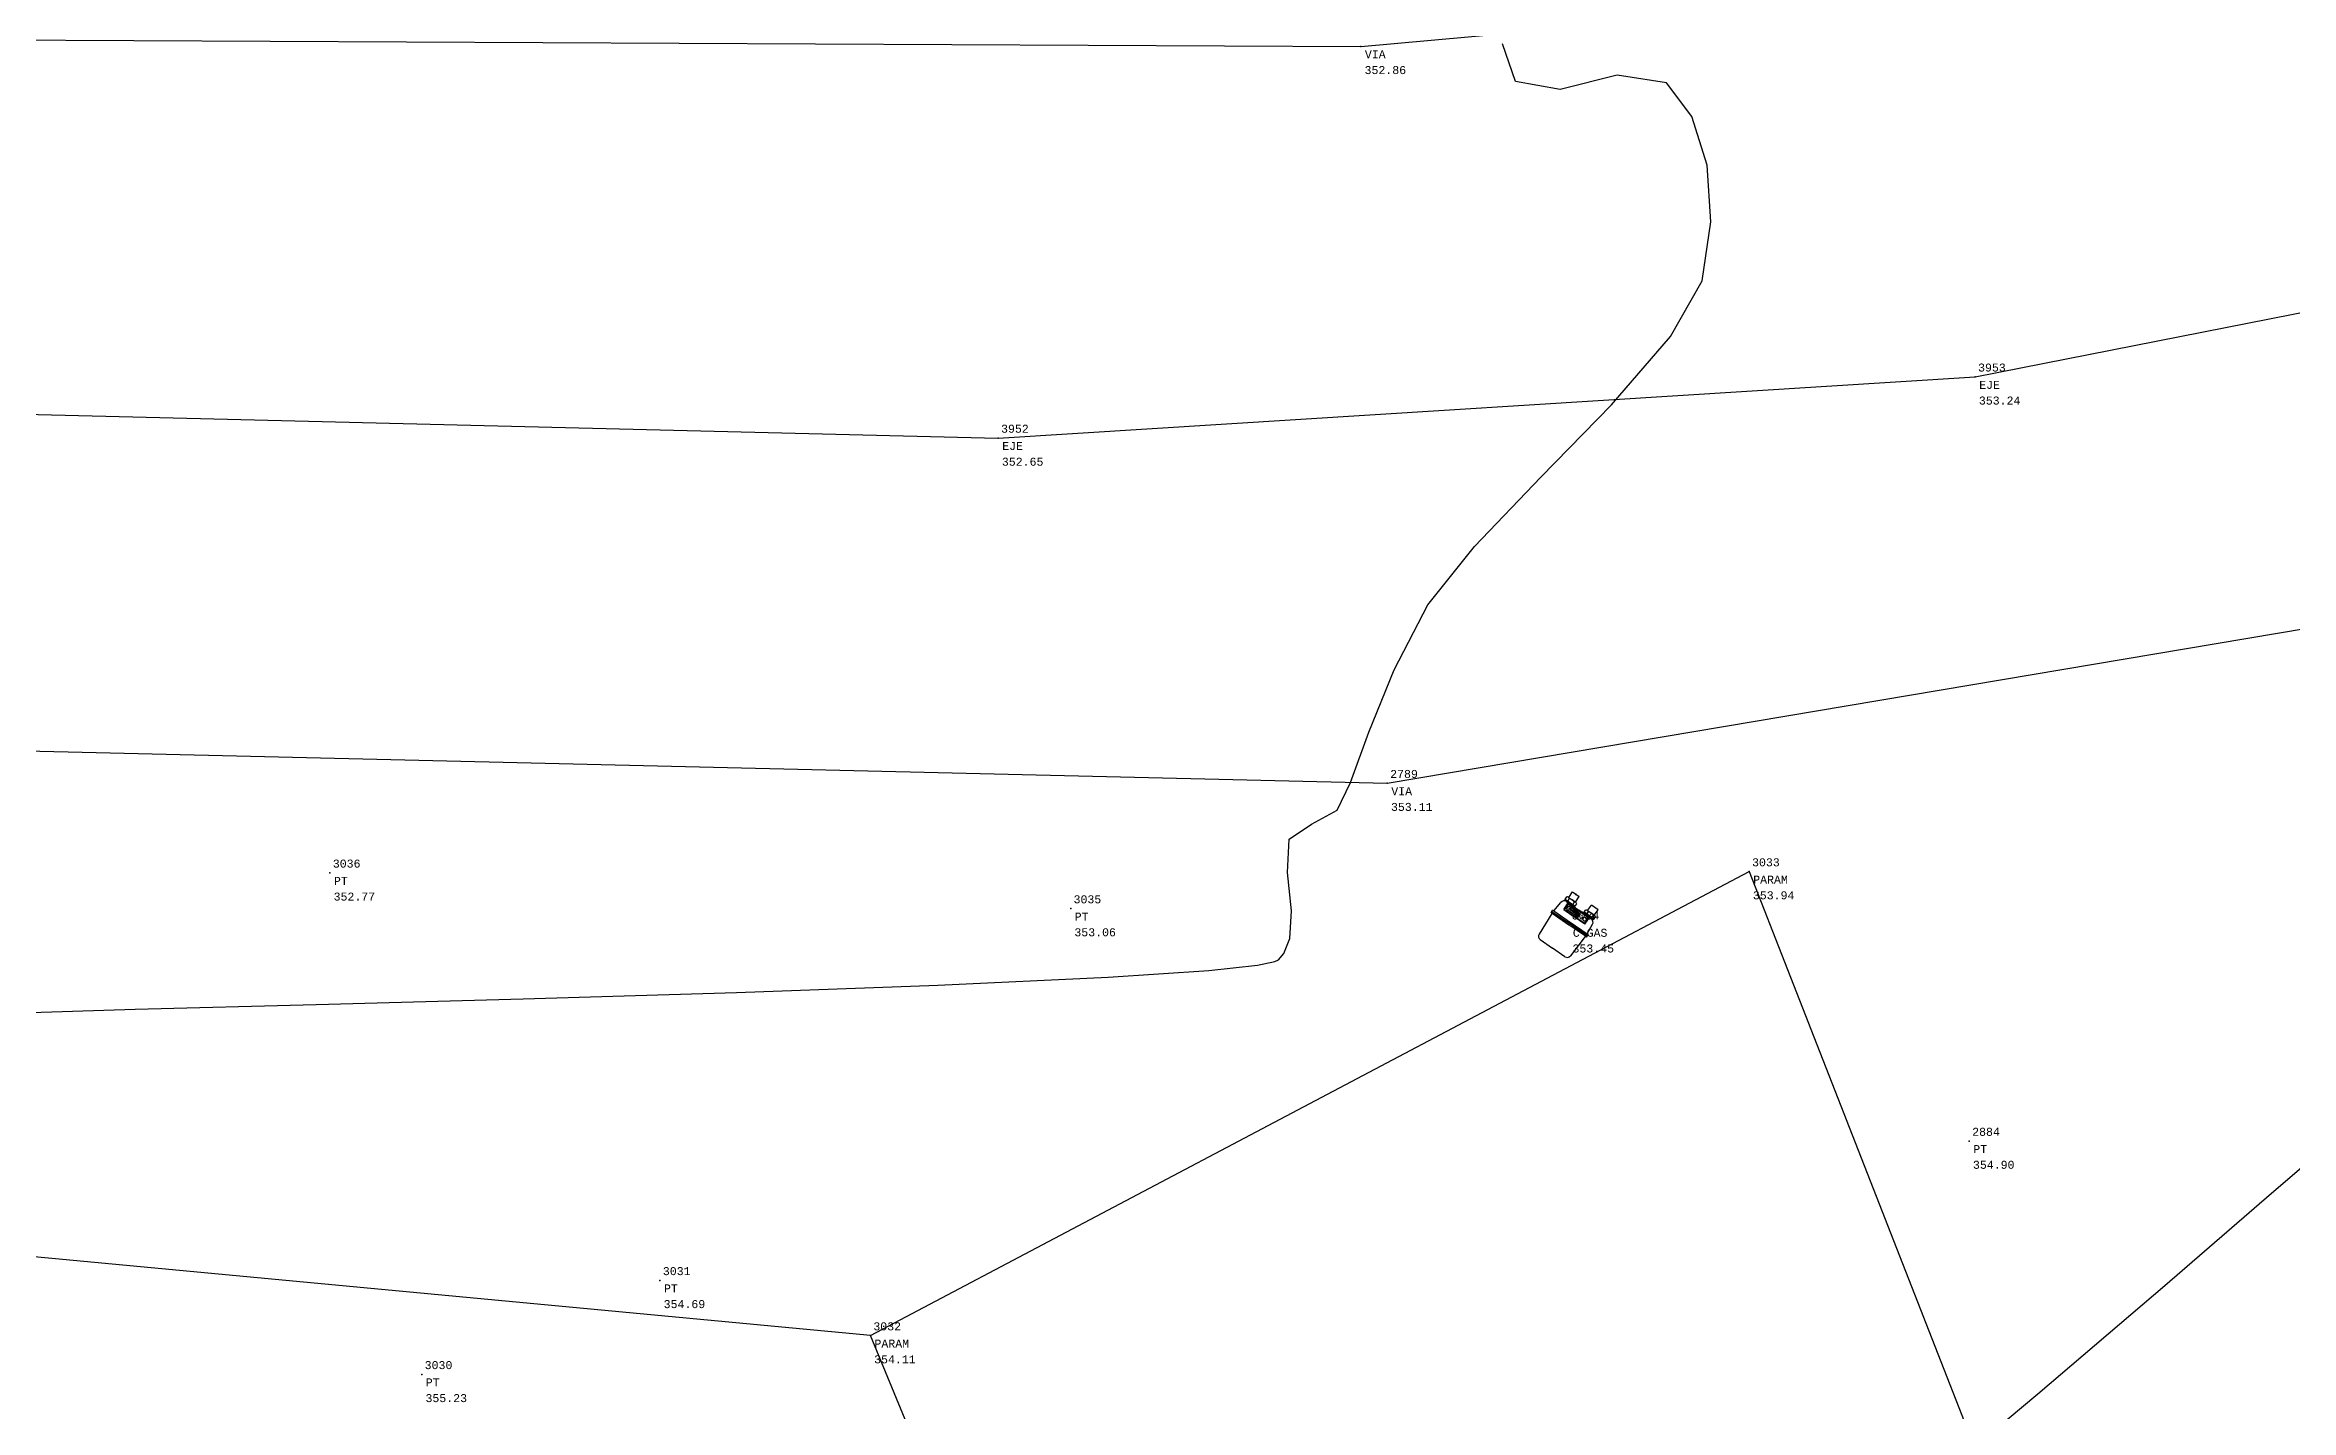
# Model space of a CAD drawing. Header units: metres. Extents: x 5050628 to 5051715, y 2427226 to 2427693.
# Drawn here: x 5051644.9 to 5051658.93, y 2427656.23 to 2427664.76 of the extents above; entities that cross this region are included whole.
import ezdxf
from ezdxf.enums import TextEntityAlignment as Align

# ---------------------------------------------------------------- set-up
doc = ezdxf.new("R2010")
doc.units = ezdxf.units.M
for name, color, linetype in [('1. Eje Vía', 7, 'Continuous'), ('C-TOPO-MINR-N', 11, 'Continuous'), ('Cerca', 90, 'FENCELINE2'), ('CVL_PUNTO', 2, 'Continuous'), ('CVL_PUNTO_COR', 2, 'Continuous'), ('CVL_PUNTO_NUM', 2, 'Continuous'), ('Paramento', 7, 'Continuous'), ('Vía', 40, 'Continuous')]:
    doc.layers.add(name, color=color, linetype=linetype)
doc.styles.add('MONOTXT4', font='monotxt4.shx')
doc.linetypes.add('FENCELINE2', pattern='A,0.25,-0.1,[132,ltypeshp.shx,S=0.1,R=0,X=-0.1,Y=0],-0.1,1', length=1.45)

# ---------------------------------------------------------------- blocks, each defined once
blk = doc.blocks.new('*X64')
at = {"color": 0}
for p, q in [((833.9, 176.5, 2), (834.9, 177.6, 2)), ((833.9, 177, 2), (834.5, 177.6, 2)), ((833.9, 177.4, 2), (834, 177.6, 2)), ((833.9, 176.1, 2), (834.4, 176.6, 2)), ((833.9, 175.6, 2), (834.4, 176.1, 2)), ((833.9, 175.2, 2), (834.4, 175.7, 2)), ((833.9, 174.7, 2), (834.4, 175.2, 2)), ((834, 174.4, 2), (834.6, 175, 2)), ((834.4, 174.4, 2), (835, 175, 2)), ((834.8, 177, 2), (835.4, 177.6, 2)), ((834.9, 174.4, 2), (836.4, 175.9, 2)), ((835.2, 177, 2), (835.8, 177.6, 2)), ((835.3, 174.4, 2), (836.4, 175.4, 2)), ((835.4, 176.2, 2), (836.7, 177.6, 2)), ((835.4, 176.7, 2), (836.3, 177.6, 2)), ((835.4, 175.8, 2), (836.4, 176.8, 2)), ((835.4, 175.3, 2), (836.4, 176.3, 2)), ((835.8, 174.4, 2), (836.4, 175, 2)), ((836.2, 174.4, 2), (836.8, 175, 2)), ((836.6, 177, 2), (837.2, 177.6, 2)), ((836.7, 174.4, 2), (837.3, 175, 2)), ((837, 177, 2), (837.6, 177.6, 2)), ((837.1, 174.4, 2), (838.4, 175.6, 2)), ((837.4, 176.4, 2), (838.5, 177.6, 2)), ((837.4, 176.9, 2), (838.1, 177.6, 2)), ((837.4, 176, 2), (839, 177.6, 2)), ((837.4, 175.5, 2), (838.4, 176.5, 2)), ((837.4, 175.1, 2), (838.4, 176.1, 2)), ((837.6, 174.4, 2), (838.4, 175.2, 2)), ((838, 174.4, 2), (838.6, 175, 2)), ((838.5, 174.4, 2), (839.1, 175, 2)), ((838.8, 177, 2), (839.4, 177.6, 2)), ((838.9, 174.4, 2), (840.1, 175.6, 2)), ((839.3, 177, 2), (839.9, 177.6, 2)), ((839.4, 176.6, 2), (840.1, 177.4, 2)), ((839.4, 176.2, 2), (840.1, 177, 2)), ((839.4, 175.7, 2), (840.1, 176.5, 2)), ((839.4, 175.3, 2), (840.1, 176.1, 2)), ((839.4, 174.4, 2), (840.1, 175.2, 2)), ((839.8, 174.4, 2), (840.1, 174.7, 2))]:
    blk.add_line(p, q, dxfattribs=at)
blk = doc.blocks.new('gas')
for p, q in [((840269.359, 1366923.803, -0.273), (840269.359, 1366923.908, -0.273)), ((840269.359, 1366923.824, -0.273), (840269.735, 1366923.824, -0.273)), ((840269.359, 1366923.803, -0.273), (840269.735, 1366923.803, -0.273)), ((840269.401, 1366923.928, -0.273), (840269.547, 1366923.928, -0.273)), ((840269.422, 1366923.928, -0.273), (840269.422, 1366924.137, -0.273)), ((840269.422, 1366924.137, -0.273), (840269.673, 1366924.137, -0.273)), ((840269.422, 1366923.782, -0.273), (840269.422, 1366923.803, -0.273)), ((840269.432, 1366923.782, -0.273), (840269.902, 1366923.782, -0.273)), ((840269.453, 1366923.908, -0.273), (840269.453, 1366923.824, -0.273)), ((840269.506, 1366923.532, -0.273), (840269.506, 1366923.782, -0.273)), ((840269.526, 1366923.761, -0.273), (840269.902, 1366923.761, -0.273)), ((840269.526, 1366923.552, -0.273), (840269.526, 1366923.761, -0.273)), ((840269.692, 1366923.928, -0.273), (840269.546, 1366923.928, -0.273)), ((840269.64, 1366923.908, -0.273), (840269.64, 1366923.824, -0.273)), ((840269.673, 1366923.928, -0.273), (840269.673, 1366924.137, -0.273)), ((840269.673, 1366923.782, -0.273), (840269.673, 1366923.803, -0.273)), ((840269.734, 1366923.803, -0.273), (840269.734, 1366923.908, -0.273)), ((840270.371, 1366923.782, -0.273), (840269.9, 1366923.782, -0.273)), ((840270.276, 1366923.761, -0.273), (840269.9, 1366923.761, -0.273)), ((840270.443, 1366923.824, -0.273), (840270.067, 1366923.824, -0.273)), ((840270.443, 1366923.803, -0.273), (840270.067, 1366923.803, -0.273)), ((840270.069, 1366923.803, -0.273), (840270.069, 1366923.908, -0.273)), ((840270.111, 1366923.928, -0.273), (840270.257, 1366923.928, -0.273)), ((840270.381, 1366924.137, -0.273), (840270.13, 1366924.137, -0.273)), ((840270.13, 1366923.928, -0.273), (840270.13, 1366924.137, -0.273)), ((840270.13, 1366923.782, -0.273), (840270.13, 1366923.803, -0.273)), ((840270.163, 1366923.908, -0.273), (840270.163, 1366923.824, -0.273)), ((840270.402, 1366923.928, -0.273), (840270.255, 1366923.928, -0.273)), ((840270.276, 1366923.552, -0.273), (840270.276, 1366923.761, -0.273)), ((840270.297, 1366923.532, -0.273), (840270.297, 1366923.782, -0.273)), ((840270.349, 1366923.908, -0.273), (840270.349, 1366923.824, -0.273)), ((840270.381, 1366923.928, -0.273), (840270.381, 1366924.137, -0.273)), ((840270.381, 1366923.782, -0.273), (840270.381, 1366923.803, -0.273)), ((840270.443, 1366923.803, -0.273), (840270.443, 1366923.908, -0.273)), ((840269.266, 1366923.323, -0.273), (840269.234, 1366923.323, -0.273)), ((840269.234, 1366923.239, -0.273), (840269.234, 1366923.323, -0.273)), ((840269.276, 1366923.281, -0.273), (840269.234, 1366923.281, -0.273)), ((840269.266, 1366923.239, -0.273), (840269.234, 1366923.239, -0.273)), ((840269.276, 1366923.323, -0.273), (840269.902, 1366923.323, -0.273)), ((840269.276, 1366923.281, -0.273), (840269.902, 1366923.281, -0.273)), ((840269.276, 1366923.239, -0.273), (840269.902, 1366923.239, -0.273)), ((840269.276, 1366923.229, -0.273), (840269.312, 1366922.481, -0.273)), ((840269.277, 1366923.332, -0.273), (840269.307, 1366923.668, -0.273)), ((840269.506, 1366923.532, -0.273), (840269.902, 1366923.532, -0.273)), ((840269.526, 1366923.552, -0.273), (840269.902, 1366923.552, -0.273)), ((840269.568, 1366923.594, -0.273), (840269.568, 1366923.72, -0.273)), ((840269.568, 1366923.72, -0.273), (840270.007, 1366923.72, -0.273)), ((840269.568, 1366923.594, -0.273), (840270.007, 1366923.594, -0.273)), ((840269.622, 1366923.678, -0.273), (840269.643, 1366923.678, -0.273)), ((840269.622, 1366923.636, -0.273), (840269.622, 1366923.678, -0.273)), ((840269.622, 1366923.636, -0.273), (840269.643, 1366923.636, -0.273)), ((840269.643, 1366923.636, -0.273), (840269.643, 1366923.678, -0.273)), ((840269.664, 1366923.678, -0.273), (840269.685, 1366923.678, -0.273)), ((840269.664, 1366923.636, -0.273), (840269.664, 1366923.678, -0.273)), ((840269.664, 1366923.636, -0.273), (840269.685, 1366923.636, -0.273)), ((840269.685, 1366923.636, -0.273), (840269.685, 1366923.678, -0.273)), ((840269.706, 1366923.678, -0.273), (840269.726, 1366923.678, -0.273)), ((840269.706, 1366923.636, -0.273), (840269.706, 1366923.678, -0.273)), ((840269.706, 1366923.636, -0.273), (840269.726, 1366923.636, -0.273)), ((840269.726, 1366923.636, -0.273), (840269.726, 1366923.678, -0.273)), ((840269.747, 1366923.678, -0.273), (840269.768, 1366923.678, -0.273)), ((840269.747, 1366923.636, -0.273), (840269.747, 1366923.678, -0.273)), ((840269.747, 1366923.636, -0.273), (840269.768, 1366923.636, -0.273)), ((840269.768, 1366923.636, -0.273), (840269.768, 1366923.678, -0.273)), ((840269.789, 1366923.678, -0.273), (840269.81, 1366923.678, -0.273)), ((840269.789, 1366923.636, -0.273), (840269.789, 1366923.678, -0.273)), ((840269.789, 1366923.636, -0.273), (840269.81, 1366923.636, -0.273)), ((840269.81, 1366923.636, -0.273), (840269.81, 1366923.678, -0.273)), ((840269.831, 1366923.678, -0.273), (840269.852, 1366923.678, -0.273)), ((840269.831, 1366923.636, -0.273), (840269.831, 1366923.678, -0.273)), ((840269.831, 1366923.636, -0.273), (840269.852, 1366923.636, -0.273)), ((840269.852, 1366923.636, -0.273), (840269.852, 1366923.678, -0.273)), ((840269.862, 1366923.69, -0.273), (840269.862, 1366923.623, -0.273)), ((840269.862, 1366923.69, -0.273), (840269.993, 1366923.69, -0.273)), ((840269.862, 1366923.623, -0.273), (840269.993, 1366923.623, -0.273)), ((840269.873, 1366923.678, -0.273), (840269.894, 1366923.678, -0.273)), ((840269.873, 1366923.636, -0.273), (840269.873, 1366923.678, -0.273)), ((840269.873, 1366923.636, -0.273), (840269.894, 1366923.636, -0.273)), ((840269.894, 1366923.636, -0.273), (840269.894, 1366923.678, -0.273)), ((840270.276, 1366923.552, -0.273), (840269.9, 1366923.552, -0.273)), ((840270.297, 1366923.532, -0.273), (840269.9, 1366923.532, -0.273)), ((840270.527, 1366923.323, -0.273), (840269.9, 1366923.323, -0.273)), ((840270.527, 1366923.281, -0.273), (840269.9, 1366923.281, -0.273)), ((840270.527, 1366923.239, -0.273), (840269.9, 1366923.239, -0.273)), ((840269.914, 1366923.678, -0.273), (840269.935, 1366923.678, -0.273)), ((840269.914, 1366923.636, -0.273), (840269.914, 1366923.678, -0.273)), ((840269.914, 1366923.636, -0.273), (840269.935, 1366923.636, -0.273)), ((840269.935, 1366923.636, -0.273), (840269.935, 1366923.678, -0.273)), ((840269.956, 1366923.678, -0.273), (840269.977, 1366923.678, -0.273)), ((840269.956, 1366923.636, -0.273), (840269.956, 1366923.678, -0.273)), ((840269.956, 1366923.636, -0.273), (840269.977, 1366923.636, -0.273)), ((840269.977, 1366923.636, -0.273), (840269.977, 1366923.678, -0.273)), ((840269.993, 1366923.69, -0.273), (840269.993, 1366923.623, -0.273)), ((840270.007, 1366923.594, -0.273), (840270.007, 1366923.72, -0.273)), ((840270.526, 1366923.229, -0.273), (840270.491, 1366922.481, -0.273)), ((840270.526, 1366923.332, -0.273), (840270.496, 1366923.668, -0.273)), ((840270.527, 1366923.281, -0.273), (840270.569, 1366923.281, -0.273)), ((840270.536, 1366923.323, -0.273), (840270.569, 1366923.323, -0.273)), ((840270.537, 1366923.239, -0.273), (840270.569, 1366923.239, -0.273)), ((840270.569, 1366923.239, -0.273), (840270.569, 1366923.323, -0.273)), ((840269.437, 1366922.362, -0.273), (840269.902, 1366922.362, -0.273)), ((840270.366, 1366922.362, -0.273), (840269.9, 1366922.362, -0.273))]:
    blk.add_line(p, q)
blk.add_circle((840270.13, 1366923.656, -0.273), 0.0262)
for centre, radius, start, end in [((840269.432, 1366923.657, -0.273), 0.125, 90, 174.80557), ((840269.408, 1366923.864, -0.273), 0.0649, 42.99027, 138.00081), ((840269.546, 1366923.712, -0.273), 0.216, 89.65543, 115.40219), ((840269.547, 1366923.712, -0.273), 0.216, 64.59781, 90.34457), ((840269.686, 1366923.864, -0.273), 0.0649, 41.99919, 137.00973), ((840270.117, 1366923.864, -0.273), 0.0649, 42.99027, 138.00081), ((840270.255, 1366923.712, -0.273), 0.216, 89.65543, 115.40219), ((840270.257, 1366923.712, -0.273), 0.216, 64.59781, 90.34457), ((840270.395, 1366923.864, -0.273), 0.0649, 41.99919, 137.00973), ((840270.371, 1366923.657, -0.273), 0.125, 5.19443, 90), ((840269.266, 1366923.333, -0.273), 0.0104, 270, 354.80557), ((840269.266, 1366923.229, -0.273), 0.0104, 2.72631, 90), ((840270.201, 1366923.659, -0.273), 0.0577, 202.55463, 161.6842), ((840270.536, 1366923.333, -0.273), 0.0104, 185.19443, 270), ((840270.537, 1366923.229, -0.273), 0.0104, 90, 177.27369), ((840269.437, 1366922.487, -0.273), 0.125, 182.72631, 270), ((840270.366, 1366922.487, -0.273), 0.125, 270, 357.27369)]:
    blk.add_arc(centre, radius, start, end)
for p in [(840269.547, 1366924.137, -0.273), (840269.547, 1366924.137, -0.273), (840269.547, 1366924.137, -0.273), (840269.548, 1366924.136, -0.273)]:
    blk.add_point(p)
at = {"xscale": 0.0208869013937668, "yscale": 0.0208869013937668, "zscale": 0.0208869013937668}
blk.add_blockref('*X64', (840252.445, 1366919.981, -0.315), dxfattribs=at)

msp = doc.modelspace()

# ---------------------------------------------------------------- linework, layer by layer
at = {"layer": '1. Eje Vía', "elevation": 280.286, "flags": 128}
msp.add_lwpolyline([(5051542.476, 2427664.661), (5051548.504, 2427667.464), (5051554.589, 2427670.228), (5051560.516, 2427672.285), (5051567.305, 2427673.596), (5051573.644, 2427674.365), (5051580.454, 2427673.946), (5051586.673, 2427673.236), (5051592.858, 2427672.363), (5051600.825, 2427670.745), (5051607.092, 2427669.006), (5051613.712, 2427667.94), (5051620.059, 2427666.438), (5051626.599, 2427664.856), (5051632.613, 2427663.545), (5051638.513, 2427662.883), (5051644.52, 2427662.457), (5051650.851, 2427662.303), (5051656.955, 2427662.685), (5051664.269, 2427664.13)], dxfattribs=at)
at = {"layer": 'C-TOPO-MINR-N', "color": 32, "linetype": 'Continuous', "lineweight": -3}
for points in [[(5051644.609, 2427658.709, 353.966), (5051645.46, 2427658.735, 353.966), (5051646.591, 2427658.765, 353.966), (5051647.883, 2427658.801, 353.966), (5051649.217, 2427658.841, 353.966), (5051650.475, 2427658.886, 353.966), (5051651.538, 2427658.935, 353.966), (5051652.168, 2427658.977, 353.966), (5051652.472, 2427659.01, 353.966), (5051652.58, 2427659.033, 353.966), (5051652.603, 2427659.044, 353.966), (5051652.635, 2427659.083, 353.966), (5051652.673, 2427659.178, 353.966), (5051652.684, 2427659.351, 353.966), (5051652.659, 2427659.589, 353.966), (5051652.668, 2427659.798, 353.966), (5051652.809, 2427659.891, 353.966), (5051652.969, 2427659.978, 353.966), (5051653.053, 2427660.152, 353.966), (5051653.167, 2427660.466, 353.966), (5051653.324, 2427660.856, 353.966), (5051653.536, 2427661.261, 353.966), (5051653.827, 2427661.625, 353.966), (5051654.242, 2427662.058, 353.966), (5051654.683, 2427662.511, 353.966), (5051655.052, 2427662.936, 353.966), (5051655.249, 2427663.284, 353.966), (5051655.304, 2427663.654, 353.966), (5051655.28, 2427664.008, 353.966), (5051655.184, 2427664.31, 353.966), (5051655.027, 2427664.522, 353.966), (5051654.718, 2427664.57, 353.966), (5051654.363, 2427664.48, 353.966), (5051654.084, 2427664.529, 353.966), (5051654.001, 2427664.765, 353.966)], [(5051656.502, 2427655.627, 355.966), (5051657.346, 2427656.334, 355.966), (5051658.139, 2427657.011, 355.966), (5051658.806, 2427657.586, 355.966), (5051659.197, 2427657.922, 355.966)]]:
    msp.add_polyline3d(points, dxfattribs=at)
at = {"layer": 'Cerca', "elevation": 354.58, "flags": 128}
msp.add_lwpolyline([(5051650.053, 2427656.697), (5051639.204, 2427657.718), (5051636.741, 2427657.891), (5051629.836, 2427656.297), (5051628.514, 2427658.478), (5051626.651, 2427659.02), (5051623.389, 2427658.077), (5051622.151, 2427659.911), (5051617.312, 2427659.793), (5051615.472, 2427664.043), (5051610.663, 2427663.233)], dxfattribs=at)
at = {"layer": 'CVL_PUNTO', "color": 4}
for p in [(5051653.117, 2427664.749, 353.329), (5051653.117, 2427664.749, 353.329), (5051656.955, 2427662.685, 353.708), (5051656.955, 2427662.685, 353.708), (5051650.851, 2427662.303, 353.115), (5051650.851, 2427662.303, 353.115), (5051653.282, 2427660.147, 353.58), (5051653.282, 2427660.147, 353.58), (5051646.676, 2427659.587, 353.234), (5051646.676, 2427659.587, 353.234), (5051655.543, 2427659.595, 354.403), (5051655.543, 2427659.595, 354.403), (5051651.304, 2427659.364, 353.531), (5051651.304, 2427659.364, 353.531), (5051654.416, 2427659.263, 353.919), (5051654.416, 2427659.263, 353.919), (5051656.918, 2427657.912, 355.37), (5051656.918, 2427657.912, 355.37), (5051648.738, 2427657.042, 355.155), (5051648.738, 2427657.042, 355.155), (5051650.053, 2427656.697, 354.58), (5051650.053, 2427656.697, 354.58), (5051647.25, 2427656.455, 355.693), (5051647.25, 2427656.455, 355.693)]:
    msp.add_point(p, dxfattribs=at)
at = {"layer": 'Paramento', "elevation": 356.835, "flags": 128}
msp.add_lwpolyline([(5051653.256, 2427648.942), (5051650.053, 2427656.697), (5051655.543, 2427659.595), (5051658.197, 2427652.815), (5051653.256, 2427648.942)], dxfattribs=at)
at = {"layer": 'Vía'}
for points in [[(5051539.826, 2427666.605, 347), (5051549.625, 2427670.946, 347.52), (5051555.631, 2427673.303, 347.761), (5051565.749, 2427675.971, 348.211), (5051576.339, 2427677.199, 348.773), (5051586.265, 2427675.769, 349.278), (5051596.554, 2427673.957, 349.874), (5051605.708, 2427672.183, 350.457), (5051615.64, 2427669.519, 350.882), (5051624.468, 2427667.225, 351.456), (5051634.017, 2427665.419, 351.807), (5051643.567, 2427664.795, 352.519), (5051653.117, 2427664.749, 353.329), (5051662.959, 2427665.636, 354.373), (5051664.269, 2427664.13, 354.568), (5051664.726, 2427662.076, 354.665)], [(5051542.538, 2427661.743, 347.034), (5051550.985, 2427665.788, 347.585), (5051557.953, 2427668.758, 347.843), (5051566.606, 2427671.225, 348.22), (5051576.317, 2427672.094, 348.882), (5051585.407, 2427671.033, 349.303), (5051595.826, 2427669.249, 349.936), (5051603.512, 2427667.86, 350.397), (5051614.695, 2427665.254, 351.051), (5051622.818, 2427663.342, 351.533), (5051633.347, 2427661.296, 352.004), (5051642.598, 2427660.402, 352.641), (5051653.282, 2427660.147, 353.58), (5051664.726, 2427662.076, 354.665)]]:
    msp.add_polyline3d(points, dxfattribs=at)

# ---------------------------------------------------------------- block references
at = {"xscale": 0.2024484843805082, "yscale": 0.2024484843805082, "zscale": 0.2024484843805082, "rotation": 325.228308797205}
msp.add_blockref('gas', (4754097.5, 2297359.212, 353.974), dxfattribs=at)

# ---------------------------------------------------------------- texts
at = {"layer": 'CVL_PUNTO_COR', "color": 4, "style": 'MONOTXT4'}
for s, p in [('352.86', (5051653.14, 2427664.626, 353.329)), ('353.24', (5051656.978, 2427662.562, 353.708)), ('352.65', (5051650.874, 2427662.18, 353.115)), ('353.11', (5051653.305, 2427660.024, 353.58)), ('352.77', (5051646.699, 2427659.464, 353.234)), ('353.94', (5051655.566, 2427659.472, 354.403)), ('353.06', (5051651.327, 2427659.241, 353.531)), ('353.45', (5051654.439, 2427659.14, 353.919)), ('354.90', (5051656.941, 2427657.789, 355.37)), ('354.69', (5051648.761, 2427656.919, 355.155)), ('354.11', (5051650.076, 2427656.574, 354.58)), ('355.23', (5051647.273, 2427656.332, 355.693))]:
    msp.add_text(s, height=0.05, dxfattribs=at).set_placement(p, align=Align.TOP_LEFT)
at = {"layer": 'CVL_PUNTO_NUM', "color": 4, "style": 'MONOTXT4'}
for s, p in [('VIA', (5051653.142, 2427664.724, 353.329)), ('EJE', (5051656.98, 2427662.66, 353.708)), ('EJE', (5051650.876, 2427662.278, 353.115)), ('VIA', (5051653.307, 2427660.122, 353.58)), ('PT', (5051646.701, 2427659.562, 353.234)), ('PARAM', (5051655.568, 2427659.57, 354.403)), ('PT', (5051651.329, 2427659.339, 353.531)), ('C GAS', (5051654.441, 2427659.238, 353.919)), ('PT', (5051656.943, 2427657.887, 355.37)), ('PT', (5051648.763, 2427657.017, 355.155)), ('PARAM', (5051650.078, 2427656.672, 354.58)), ('PT', (5051647.275, 2427656.43, 355.693))]:
    msp.add_text(s, height=0.05, dxfattribs=at).set_placement(p, align=Align.TOP_LEFT)
for s, p in [('3953', (5051656.973, 2427662.703, 353.708)), ('3952', (5051650.869, 2427662.321, 353.115)), ('2789', (5051653.3, 2427660.165, 353.58)), ('3036', (5051646.694, 2427659.605, 353.234)), ('3033', (5051655.561, 2427659.613, 354.403)), ('3035', (5051651.322, 2427659.382, 353.531)), ('3034', (5051654.434, 2427659.281, 353.919)), ('2884', (5051656.936, 2427657.93, 355.37)), ('3031', (5051648.756, 2427657.06, 355.155)), ('3032', (5051650.071, 2427656.715, 354.58)), ('3030', (5051647.268, 2427656.473, 355.693))]:
    msp.add_text(s, height=0.05, dxfattribs=at).set_placement(p, align=Align.BOTTOM_LEFT)

doc.saveas('drawing.dxf')
